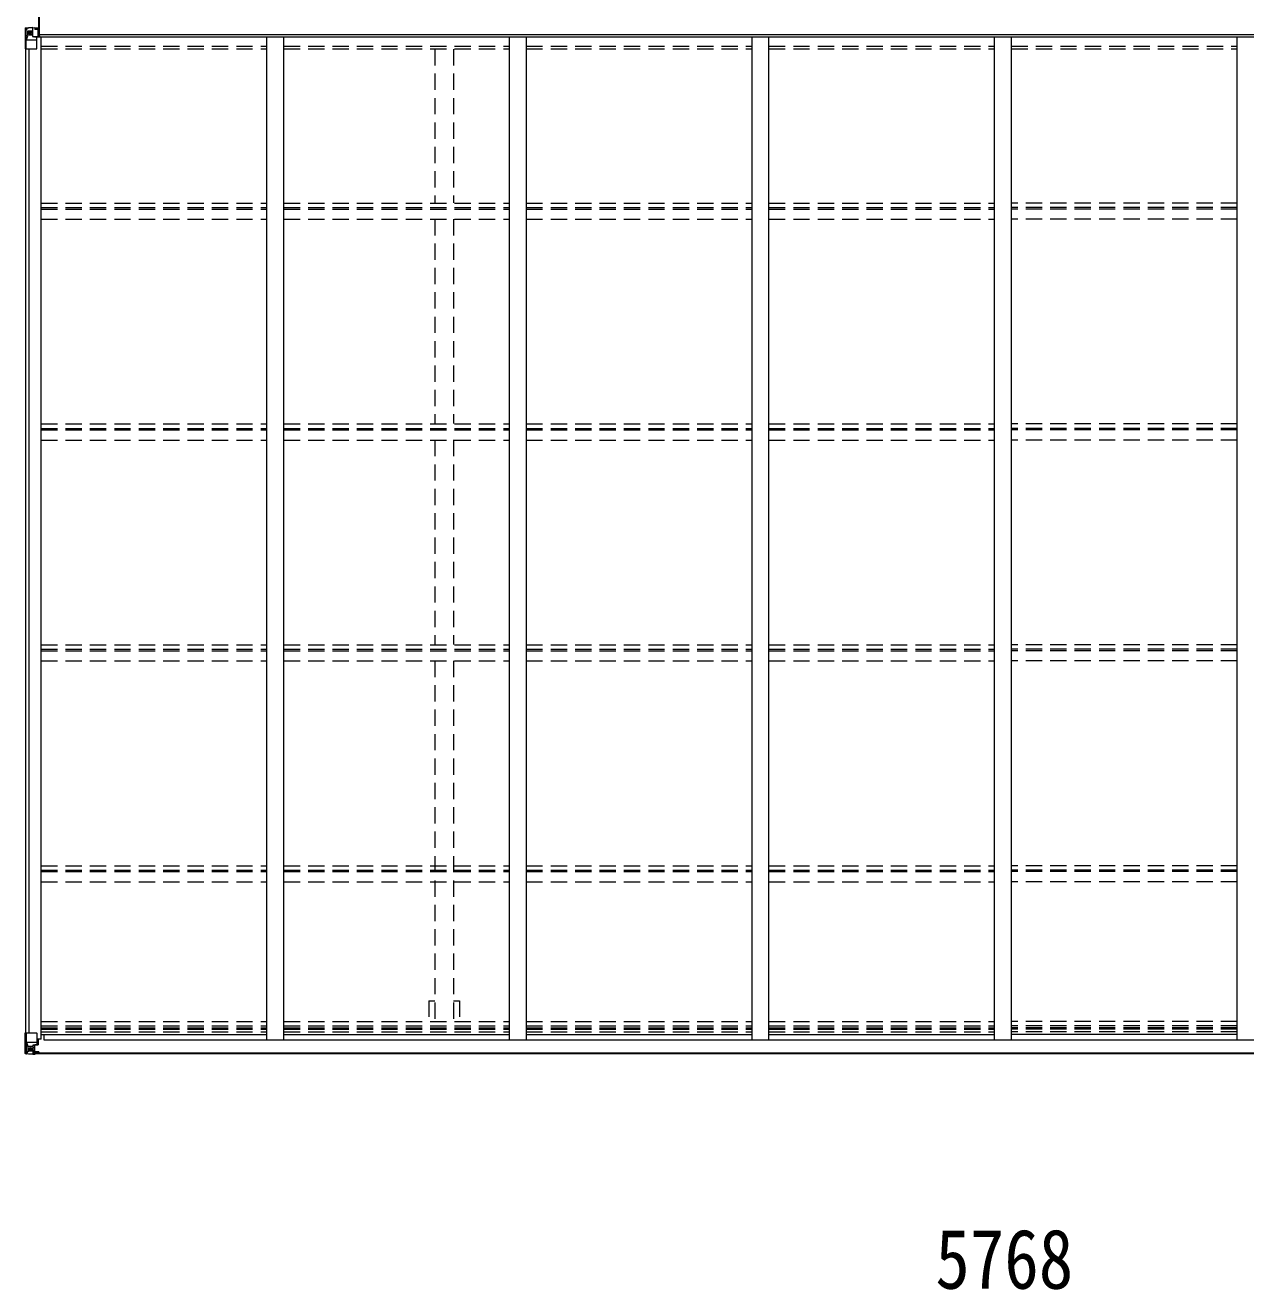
# Model space of a CAD drawing. Units: millimetres at full size, sheet at 1:40; details may follow other scales. Extents: x -11243 to 11243, y -7760 to 7760.
# Drawn here: x 1794 to 5397, y -53 to 3678 of the extents above; entities that cross this region are included whole.
import ezdxf
from ezdxf.enums import TextEntityAlignment as Align

# ---------------------------------------------------------------- set-up
doc = ezdxf.new("R2010")
doc.units = ezdxf.units.MM
doc.header["$LTSCALE"] = 40
doc.linetypes.add('DASHED1', pattern=[1.8, 1.2, -0.6])
for name, color, linetype, lineweight in [('0-3_ELV2', 4, 'Continuous', 9), ('0-4_TABLE1', 6, 'Continuous', 9), ('0-6_OTH_LINE', 6, 'Continuous', 9)]:
    doc.layers.add(name, color=color, linetype=linetype, lineweight=lineweight)
doc.styles.add('ＭＳ ゴシック', font='')
doc.styles.get('ＭＳ ゴシック').set_extended_font_data('MS Gothic')

msp = doc.modelspace()

# ---------------------------------------------------------------- linework, layer by layer
at = {"layer": '0-3_ELV2'}
for p, q in [((1823.01, 3670.22), (1833.5, 3670.22)), ((1833.01, 3662.32), (1833.5, 3662.32)), ((1821.24, 3644.44), (1836, 3644.44)), ((1833.01, 3646.71), (1833.5, 3646.71)), ((7525.01, 3649.57), (1836, 3649.84)), ((1836, 3646.52), (1836, 3643.14)), ((7525.01, 3643.14), (1836, 3643.14)), ((1841.51, 686.13), (1841.51, 3643.14)), ((2507.51, 684.31), (2507.51, 3643.14)), ((2557.51, 684.31), (2557.51, 3643.14)), ((3223.51, 684.31), (3223.51, 3643.14)), ((3273.51, 684.31), (3273.51, 3643.14)), ((3939.51, 684.31), (3939.51, 3643.14)), ((3989.51, 684.31), (3989.51, 3643.14)), ((4655.51, 684.31), (4655.51, 3643.14)), ((4705.51, 684.31), (4705.51, 3643.14)), ((5371.51, 684.31), (5371.51, 3643.14)), ((1796.51, 704.78), (1796.51, 3608.42)), ((1806.21, 704.78), (1806.21, 3608.42)), ((1841.51, 686.13), (1828.5, 686.13)), ((1841.51, 699.81), (2507.51, 699.81)), ((1849.01, 699.81), (1849.01, 684.3)), ((1849.01, 684.3), (7512.01, 684.3)), ((2557.51, 699.81), (3223.51, 699.81)), ((3273.51, 699.81), (3939.51, 699.81)), ((3989.51, 699.81), (4655.51, 699.81)), ((5371.51, 699.81), (4705.51, 699.81)), ((1818, 646.16), (7543.01, 646.16)), ((1818, 644.01), (7543.01, 644.01))]:
    msp.add_line(p, q, dxfattribs=at)
at = {"layer": '0-3_ELV2', "linetype": 'DASHED1'}
for p, q in [((1841.51, 3616.62), (2507.51, 3616.62)), ((1841.51, 3608.27), (2507.51, 3608.27)), ((2557.51, 3616.62), (3223.51, 3616.62)), ((2557.51, 3608.27), (3223.51, 3608.27)), ((3003.01, 3607.47), (3003.01, 3154.55)), ((3058.01, 3607.47), (3058.01, 3154.55)), ((3273.51, 3616.62), (3939.51, 3616.62)), ((3273.51, 3608.27), (3939.51, 3608.27)), ((3989.51, 3616.62), (4655.51, 3616.62)), ((3989.51, 3608.27), (4655.51, 3608.27)), ((4705.51, 3616.62), (5371.51, 3616.62)), ((4705.51, 3608.27), (5371.51, 3608.27)), ((1841.51, 3153.36), (2507.47, 3153.36)), ((1841.51, 3140.35), (2507.47, 3140.35)), ((1841.51, 3135.8), (2507.47, 3135.8)), ((2557.51, 3153.36), (3223.47, 3153.36)), ((2557.51, 3140.35), (3223.47, 3140.35)), ((2557.51, 3135.8), (3223.47, 3135.8)), ((3273.51, 3153.36), (3939.47, 3153.36)), ((3273.51, 3140.35), (3939.47, 3140.35)), ((3273.51, 3135.8), (3939.47, 3135.8)), ((3989.51, 3153.36), (4655.47, 3153.36)), ((3989.51, 3140.35), (4655.47, 3140.35)), ((3989.51, 3135.8), (4655.47, 3135.8)), ((5371.51, 3153.36), (4705.51, 3153.36)), ((5371.51, 3140.35), (4705.51, 3140.35)), ((5371.51, 3135.8), (4705.51, 3135.8)), ((1841.51, 3106.06), (2507.47, 3106.06)), ((2557.51, 3106.06), (3223.47, 3106.06)), ((3003.01, 3106.19), (3003.01, 2502.89)), ((3058.01, 3106.19), (3058.01, 2502.89)), ((3273.51, 3106.06), (3939.47, 3106.06)), ((3989.51, 3106.06), (4655.47, 3106.06)), ((5371.51, 3106.06), (4705.51, 3106.06)), ((1841.51, 2501.7), (2507.47, 2501.7)), ((2557.51, 2501.7), (3223.47, 2501.7)), ((3273.51, 2501.7), (3939.47, 2501.7)), ((3989.51, 2501.7), (4655.47, 2501.7)), ((5371.51, 2501.7), (4705.51, 2501.7)), ((1841.51, 2488.69), (2507.47, 2488.69)), ((1841.51, 2484.14), (2507.47, 2484.14)), ((2557.51, 2488.69), (3223.47, 2488.69)), ((2557.51, 2484.14), (3223.47, 2484.14)), ((3273.51, 2488.69), (3939.47, 2488.69)), ((3273.51, 2484.14), (3939.47, 2484.14)), ((3989.51, 2488.69), (4655.47, 2488.69)), ((3989.51, 2484.14), (4655.47, 2484.14)), ((5371.51, 2488.69), (4705.51, 2488.69)), ((5371.51, 2484.14), (4705.51, 2484.14)), ((1841.51, 2454.4), (2507.47, 2454.4)), ((2557.51, 2454.4), (3223.47, 2454.4)), ((3003.01, 2454.53), (3003.01, 1851.23)), ((3058.01, 2454.53), (3058.01, 1851.23)), ((3273.51, 2454.4), (3939.47, 2454.4)), ((3989.51, 2454.4), (4655.47, 2454.4)), ((5371.51, 2454.4), (4705.51, 2454.4)), ((1841.51, 1850.04), (2507.47, 1850.04)), ((1841.51, 1837.03), (2507.47, 1837.03)), ((1841.51, 1832.48), (2507.47, 1832.48)), ((2557.51, 1850.04), (3223.47, 1850.04)), ((2557.51, 1837.03), (3223.47, 1837.03)), ((2557.51, 1832.48), (3223.47, 1832.48)), ((3273.51, 1850.04), (3939.47, 1850.04)), ((3273.51, 1837.03), (3939.47, 1837.03)), ((3273.51, 1832.48), (3939.47, 1832.48)), ((3989.51, 1850.04), (4655.47, 1850.04)), ((3989.51, 1837.03), (4655.47, 1837.03)), ((3989.51, 1832.48), (4655.47, 1832.48)), ((5371.51, 1850.04), (4705.51, 1850.04)), ((5371.51, 1837.03), (4705.51, 1837.03)), ((5371.51, 1832.48), (4705.51, 1832.48)), ((1841.51, 1802.74), (2507.47, 1802.74)), ((2557.51, 1802.74), (3223.47, 1802.74)), ((3003.01, 1802.87), (3003.01, 739.61)), ((3058.01, 1802.87), (3058.01, 739.61)), ((3273.51, 1802.74), (3939.47, 1802.74)), ((3989.51, 1802.74), (4655.47, 1802.74)), ((5371.51, 1802.74), (4705.51, 1802.74)), ((1841.51, 1198.38), (2507.47, 1198.38)), ((2557.51, 1198.38), (3223.47, 1198.38)), ((3273.51, 1198.38), (3939.47, 1198.38)), ((3989.51, 1198.38), (4655.47, 1198.38)), ((5371.51, 1198.38), (4705.51, 1198.38)), ((1841.51, 1185.37), (2507.47, 1185.37)), ((1841.51, 1180.82), (2507.47, 1180.82)), ((2557.51, 1185.37), (3223.47, 1185.37)), ((2557.51, 1180.82), (3223.47, 1180.82)), ((3273.51, 1185.37), (3939.47, 1185.37)), ((3273.51, 1180.82), (3939.47, 1180.82)), ((3989.51, 1185.37), (4655.47, 1185.37)), ((3989.51, 1180.82), (4655.47, 1180.82)), ((5371.51, 1185.37), (4705.51, 1185.37)), ((5371.51, 1180.82), (4705.51, 1180.82)), ((1841.51, 1151.08), (2507.47, 1151.08)), ((2557.51, 1151.08), (3223.47, 1151.08)), ((3273.51, 1151.08), (3939.47, 1151.08)), ((3989.51, 1151.08), (4655.47, 1151.08)), ((5371.51, 1151.08), (4705.51, 1151.08)), ((2985.31, 800.01), (3003.01, 800.01)), ((2985.31, 800.01), (2985.31, 739.61)), ((3058.01, 800.01), (3075.71, 800.01)), ((3075.71, 800.01), (3075.71, 739.61)), ((1841.51, 738.42), (2507.51, 738.42)), ((1841.51, 725.41), (2507.51, 725.41)), ((1841.51, 720.33), (2507.51, 720.33)), ((1841.51, 716.41), (2507.51, 716.41)), ((2557.51, 738.42), (3223.51, 738.42)), ((2557.51, 725.41), (3223.51, 725.41)), ((2557.51, 720.33), (3223.51, 720.33)), ((2557.51, 716.41), (3223.51, 716.41)), ((3273.51, 738.42), (3939.51, 738.42)), ((3273.51, 725.41), (3939.51, 725.41)), ((3273.51, 720.33), (3939.51, 720.33)), ((3273.51, 716.41), (3939.51, 716.41)), ((3989.51, 738.42), (4655.51, 738.42)), ((3989.51, 725.41), (4655.51, 725.41)), ((3989.51, 720.33), (4655.51, 720.33)), ((3989.51, 716.41), (4655.51, 716.41)), ((5371.51, 738.42), (4705.51, 738.42)), ((5371.51, 725.41), (4705.51, 725.41)), ((5371.51, 720.33), (4705.51, 720.33)), ((5371.51, 716.41), (4705.51, 716.41)), ((1841.51, 708.21), (2507.51, 708.21)), ((2557.51, 708.21), (3223.51, 708.21)), ((3273.51, 708.21), (3939.51, 708.21)), ((3989.51, 708.21), (4655.51, 708.21)), ((5371.51, 708.21), (4705.51, 708.21))]:
    msp.add_line(p, q, dxfattribs=at)
at = {"layer": '0-4_TABLE1'}
for p, q in [((1835, 3646.51), (1835, 3709.51)), ((1794.51, 3669.13), (1794.51, 3608.42)), ((1795.44, 3670.09), (1795.44, 3670.13)), ((1804.41, 3670.52), (1796.49, 3670.05)), ((1797.35, 3669.08), (1797.35, 3669.01)), ((1797.35, 3608.42), (1797.35, 3669.01)), ((1801.32, 3665.63), (1798.58, 3669.3)), ((1802.17, 3662.12), (1804.51, 3662.18)), ((1802.17, 3648.65), (1802.17, 3662.12)), ((1816.51, 3671.31), (1804.51, 3670.52)), ((1804.51, 3662.18), (1816.51, 3662.18)), ((1816.51, 3644.64), (1816.51, 3671.42)), ((1823.01, 3671.82), (1823.01, 3665.88)), ((1832.01, 3666.45), (1823.01, 3666.5)), ((1833.01, 3645.58), (1833.01, 3665.73)), ((1797.89, 3635.3), (1802.04, 3647.39)), ((1797.89, 3635.3), (1804.51, 3635.09)), ((1804.51, 3648.62), (1802.17, 3648.65)), ((1804.51, 3648.62), (1804.51, 3648.62)), ((1816.51, 3648.62), (1804.51, 3648.62)), ((1804.51, 3635.09), (1828.51, 3635.09)), ((1809.03, 3654.98), (1809.03, 3654.02)), ((1816.51, 3644.64), (1823.01, 3644.64)), ((1817.33, 3644.43), (1817.33, 3644.64)), ((1827.68, 3642.78), (1817.33, 3644.43)), ((1820.03, 3644.64), (1827.68, 3643.41)), ((1823.01, 3644.64), (1832.01, 3644.67)), ((1827.68, 3643.41), (1827.68, 3642.78)), ((1828.51, 3609.42), (1828.51, 3642.52)), ((1794.51, 3608.42), (1827.51, 3608.42)), ((1794.5, 704.78), (1827.5, 704.78)), ((1794.5, 644.07), (1794.5, 704.78)), ((1797.35, 704.78), (1797.35, 644.2)), ((1797.89, 677.9), (1804.5, 678.11)), ((1797.89, 677.9), (1802.04, 665.81)), ((1804.5, 678.11), (1828.5, 678.11)), ((1828.5, 703.78), (1828.5, 670.68)), ((1833, 681.78), (1828.5, 681.78)), ((1833, 671.63), (1828.5, 671.66)), ((1832, 669.9), (1832, 671.64)), ((1833, 686.13), (1833, 669.91)), ((1795.44, 643.11), (1795.44, 643.08)), ((1823, 641.38), (1795.44, 643.07)), ((1804.41, 642.69), (1796.49, 643.16)), ((1797.35, 644.13), (1797.35, 644.2)), ((1801.32, 647.57), (1798.58, 643.9)), ((1804.5, 664.58), (1802.17, 664.55)), ((1802.17, 664.55), (1802.17, 651.08)), ((1802.17, 651.08), (1804.5, 651.02)), ((1818, 664.58), (1804.5, 664.58)), ((1804.5, 664.58), (1804.5, 664.58)), ((1818, 651.02), (1804.5, 651.02)), ((1816.5, 641.9), (1804.5, 642.68)), ((1809.98, 658.22), (1809.98, 659.18)), ((1816.5, 667.88), (1816.5, 641.78)), ((1818, 647.49), (1816.5, 647.49)), ((1816.5, 642.67), (1823, 642.27)), ((1827.68, 670.42), (1817.33, 668.77)), ((1817.33, 668.14), (1827.68, 669.79)), ((1817.33, 668.77), (1817.33, 668.14)), ((1822, 660.98), (1818, 660.98)), ((1822, 652.78), (1818, 652.78)), ((1826.5, 647.85), (1818, 647.85)), ((1823, 643.19), (1818, 643.28)), ((1818.11, 649.15), (1822, 649.15)), ((1818.5, 648.94), (1818.5, 648.78)), ((1833.5, 648.81), (1818.5, 648.94)), ((1818.5, 648.78), (1828.5, 648.69)), ((1818.5, 646.82), (1818.5, 648.78)), ((1826.5, 646.85), (1818.5, 646.85)), ((1826.5, 646.82), (1818.5, 646.82)), ((1822, 668.88), (1822, 648.92)), ((1823, 644.01), (1823, 641.38)), ((1826.5, 647.85), (1826.5, 646.16)), ((1827.68, 669.79), (1827.68, 670.42)), ((1827.96, 669.87), (1833, 669.91)), ((1828, 643.58), (1828, 644.01)), ((1828.3, 643.58), (1828, 643.58)), ((1828.3, 643.58), (1830, 644.01)), ((1828.5, 647.08), (1834.5, 647.08)), ((1833.5, 646.16), (1833.5, 647.08)), ((1834.5, 648.76), (1834.5, 646.16))]:
    msp.add_line(p, q, dxfattribs=at)
msp.add_lwpolyline([(1836, 3709.51), (1833.5, 3709.51), (1833.5, 3646.51), (1836, 3646.51)], close=True, dxfattribs=at)
for points in [[(1795.44, 3670.13), (1804.51, 3670.69), (1823.01, 3671.82)], [(1808.07, 3656.9), (1807.11, 3656.9), (1807.11, 3655.94), (1808.07, 3655.94)], [(1809.99, 3657.86), (1809.99, 3658.82), (1809.03, 3658.82), (1809.03, 3657.86)], [(1810.95, 3655.94), (1811.91, 3655.94), (1811.91, 3656.9), (1810.95, 3656.9)], [(1833.01, 3665.73), (1832.99, 3665.84), (1823.01, 3665.88)], [(1809.03, 3654.02), (1809.99, 3654.02), (1809.99, 3654.98)], [(1808.06, 657.26), (1807.1, 657.26), (1807.1, 656.3), (1808.06, 656.3)], [(1809.98, 659.18), (1809.02, 659.18), (1809.02, 658.22)], [(1809.02, 655.34), (1809.02, 654.38), (1809.98, 654.38), (1809.98, 655.34)], [(1810.94, 656.3), (1811.9, 656.3), (1811.9, 657.26), (1810.94, 657.26)], [(1823, 642.78), (1818, 642.78), (1818, 668.25)], [(1828.5, 647.08), (1828.5, 648.7), (1834.5, 648.65)]]:
    msp.add_lwpolyline(points, dxfattribs=at)
for centre in [(1809.51, 3656.42), (1809.5, 656.78)]:
    msp.add_circle(centre, 5.3, dxfattribs=at)
for centre, radius, start, end in [((1795.5, 3669.13), 0.999, 93.4424, 179.95083), ((1795.5, 3669.09), 0.999, 93.4424, 179.95083), ((1795.51, 3669.14), 1, 93.50017, 180.00079), ((1796.66, 3682.74), 12.7, 269.24466, 275.10311), ((1798.63, 3669.13), 1.28, 131.17831, 182.45895), ((1808.07, 3657.86), 0.96, 270, 0), ((1810.95, 3657.86), 0.96, 180, 270), ((1808.07, 3654.98), 0.96, 0, 90), ((1810.95, 3654.98), 0.96, 90, 180), ((1817.44, 3645.36), 0.937, 230.93398, 263.26766), ((1827.57, 3642.48), 0.937, 2.32209, 83.26766), ((1827.57, 3641.85), 0.937, 2.32209, 83.26766), ((1827.51, 3609.42), 1, 270, 0), ((1827.5, 703.78), 1, 0, 90), ((1795.5, 644.11), 0.999, 180.04917, 266.5576), ((1795.5, 644.07), 0.999, 180.04917, 266.5576), ((1795.5, 644.07), 1, 179.99921, 266.49983), ((1796.66, 630.46), 12.7, 84.89689, 90.75534), ((1798.63, 644.07), 1.28, 177.54105, 228.82169), ((1808.06, 658.22), 0.96, 270, 0), ((1808.06, 655.34), 0.96, 0, 90), ((1810.94, 658.22), 0.96, 180, 270), ((1810.94, 655.34), 0.96, 90, 180), ((1817.44, 667.84), 0.937, 96.73234, 177.67791), ((1817.44, 667.21), 0.937, 96.73234, 177.67791), ((1818.5, 646.35), 0.5, 89.99891, 179.99891), ((1818.52, 649.45), 0.513, 178.95293, 268.11972), ((1818.51, 649.28), 0.5, 179.95536, 269.47105), ((1818.51, 646.32), 0.5, 90.00309, 180.00198), ((1827.57, 671.36), 0.937, 276.73234, 357.67791), ((1827.57, 670.72), 0.937, 276.73234, 357.67791), ((1833.64, 641.12), 7.69, 83.56574, 91.03001)]:
    msp.add_arc(centre, radius, start, end, dxfattribs=at)
for centre, major_axis, ratio, start_param, end_param in [((1797.44, 3670.21), (2, 0.12), 0.060933, 2.0712557, 3.1453404), ((1996.44, 3682.45), (201, 12.36), 0.060933, 3.1453404, 3.145839), ((1799.3, 3662.04), (0.03, 5), 0.573921, 0.7672717, 1.551125), ((1797.64, 3667.12), (-0.02, 3), 0.466854, 0.125683, 0.7596956), ((1722.76, 3662.18), (81.75, 0), 0.061163, 6.2824128, 6.2831853), ((1832.01, 3665.74), (1, -0.012), 0.707053, 4.7036637, 6.124411), ((1798.62, 3637.65), (0.85, 2.32), 0.403757, 3.0087805, 3.9744392), ((1800.77, 3648.67), (0, 3), 0.468246, 1.5772882, 2.0127935), ((1832.01, 3645.58), (1, 0.021), 0.906239, 0.0187047, 1.589501), ((1798.62, 675.55), (0.85, -2.32), 0.403757, 3.0087805, 3.9744392), ((1797.44, 642.99), (2, -0.12), 0.060933, 2.0712557, 3.1453404), ((1996.44, 630.76), (201, -12.36), 0.060933, 3.1453404, 3.145839), ((1797.63, 646.09), (-0.02, -3), 0.466854, 0.125683, 0.7596956), ((1799.3, 651.16), (0.03, -5), 0.573921, 0.7672717, 1.551125), ((1800.77, 664.53), (0, -3), 0.468246, 1.5772882, 2.0127935), ((1722.76, 651.02), (81.75, 0), 0.061163, 6.2824128, 6.2831853)]:
    msp.add_ellipse(centre, major_axis=major_axis, ratio=ratio, start_param=start_param, end_param=end_param, dxfattribs=at)

# ---------------------------------------------------------------- texts
at = {"layer": '0-6_OTH_LINE', "color": 7, "style": 'ＭＳ ゴシック', "width": 0.85}
msp.add_text('5768', height=176, dxfattribs=at).set_placement((4480.51, -102.67), align=Align.BOTTOM_LEFT)

doc.saveas('drawing.dxf')
